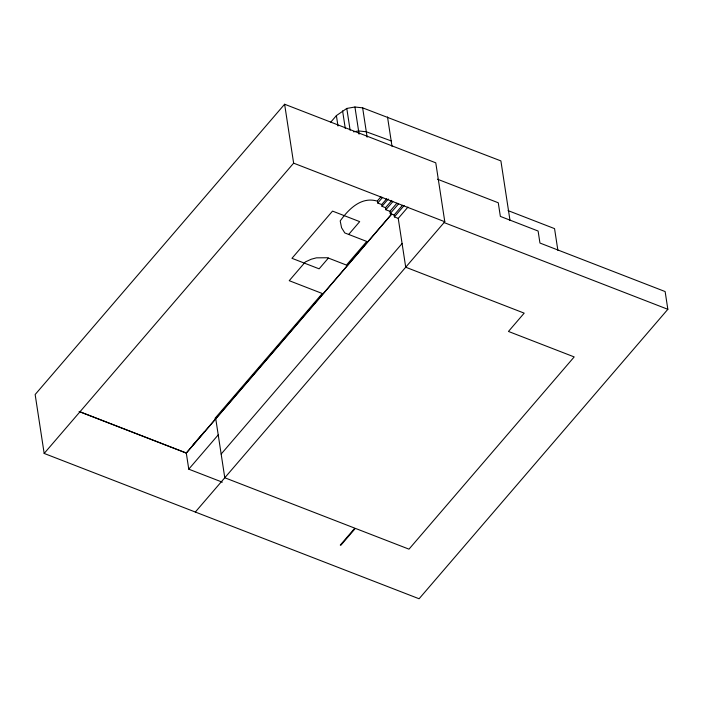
<?xml version="1.0" encoding="UTF-8"?>
<svg xmlns="http://www.w3.org/2000/svg" width="703" height="703" viewBox="0 0 703 703"><rect width="100%" height="100%" fill="white"/><g stroke="black" fill="none" stroke-linecap="round" stroke-linejoin="round"><path stroke-width="1.05" d="M195.329 512.039L444.797 221.744L435.772 162.824L284.618 104.237L35.15 394.524L44.166 453.444L419.093 598.763L667.85 309.302L665.135 291.56L539.948 243.036L538.111 231.032L500.36 216.401L498.269 202.772L437.451 179.195M44.166 453.444L293.634 163.158L284.618 104.237M330.788 122.129L336.394 115.6L346.79 108.438L354.936 107.005L362.643 107.849L500.896 160.899L510.026 220.557M380.903 196.814L377.423 200.873L377.748 203.026L381.711 204.564L382.01 206.313L385.534 207.675L385.85 209.74L389.919 211.322L390.253 213.519L394.102 215.013L394.392 216.893L398.241 218.387L405.719 267.219L524.192 313.143L508.462 331.447L574.193 356.922L408.988 549.157L355.366 528.375L340.823 545.3L340.278 545.089L354.822 528.164L224.784 477.759L215.742 418.698L214.969 418.399L322.299 293.511L289.223 280.69L305.339 261.938L311.271 259.214L316.403 257.843L327.563 257.746L346.456 265.075L366.764 241.445L344.804 232.939L341.561 227.71L340.199 220.935C348.503 209.292 361.114 196.445 376.905 201.023M328.38 258.071L319.118 268.836L291.956 258.309L332.528 211.102L359.69 221.63L348.679 234.442M377.748 203.026L382.634 197.35M381.711 204.564L386.615 198.852M382.01 206.313L388.276 199.019M385.534 207.675L391.799 200.39M385.85 209.74L392.819 201.638M389.919 211.322L396.879 203.22M390.253 213.519L398.61 203.8M193.035 444.911L204.327 431.783M222.306 482.161L188.764 469.165L186.286 452.978L391.606 214.064M391.694 214.125L186.313 453.11L79.07 411.545M394.102 215.013L402.459 205.294M394.392 216.893L404.137 205.548M398.241 218.387L407.951 207.086M188.764 469.165L218.22 434.885M221.155 454.05L402.09 243.51M353.512 131.839L358.6 130.934L366.307 131.786L391.167 140.89M508.041 210.592L554.553 228.624L557.874 250.303M293.634 163.158L444.797 221.744M444.085 222.57L667.85 309.302M80.072 411.8L186.286 452.978M387.511 116.953L392.002 146.303M362.643 107.849L367.133 137.19M354.936 107.005L359.092 134.185M346.79 108.438L350.138 130.292M342.589 110.863L345.296 128.552M336.394 115.6L337.985 126.004"/></g></svg>
